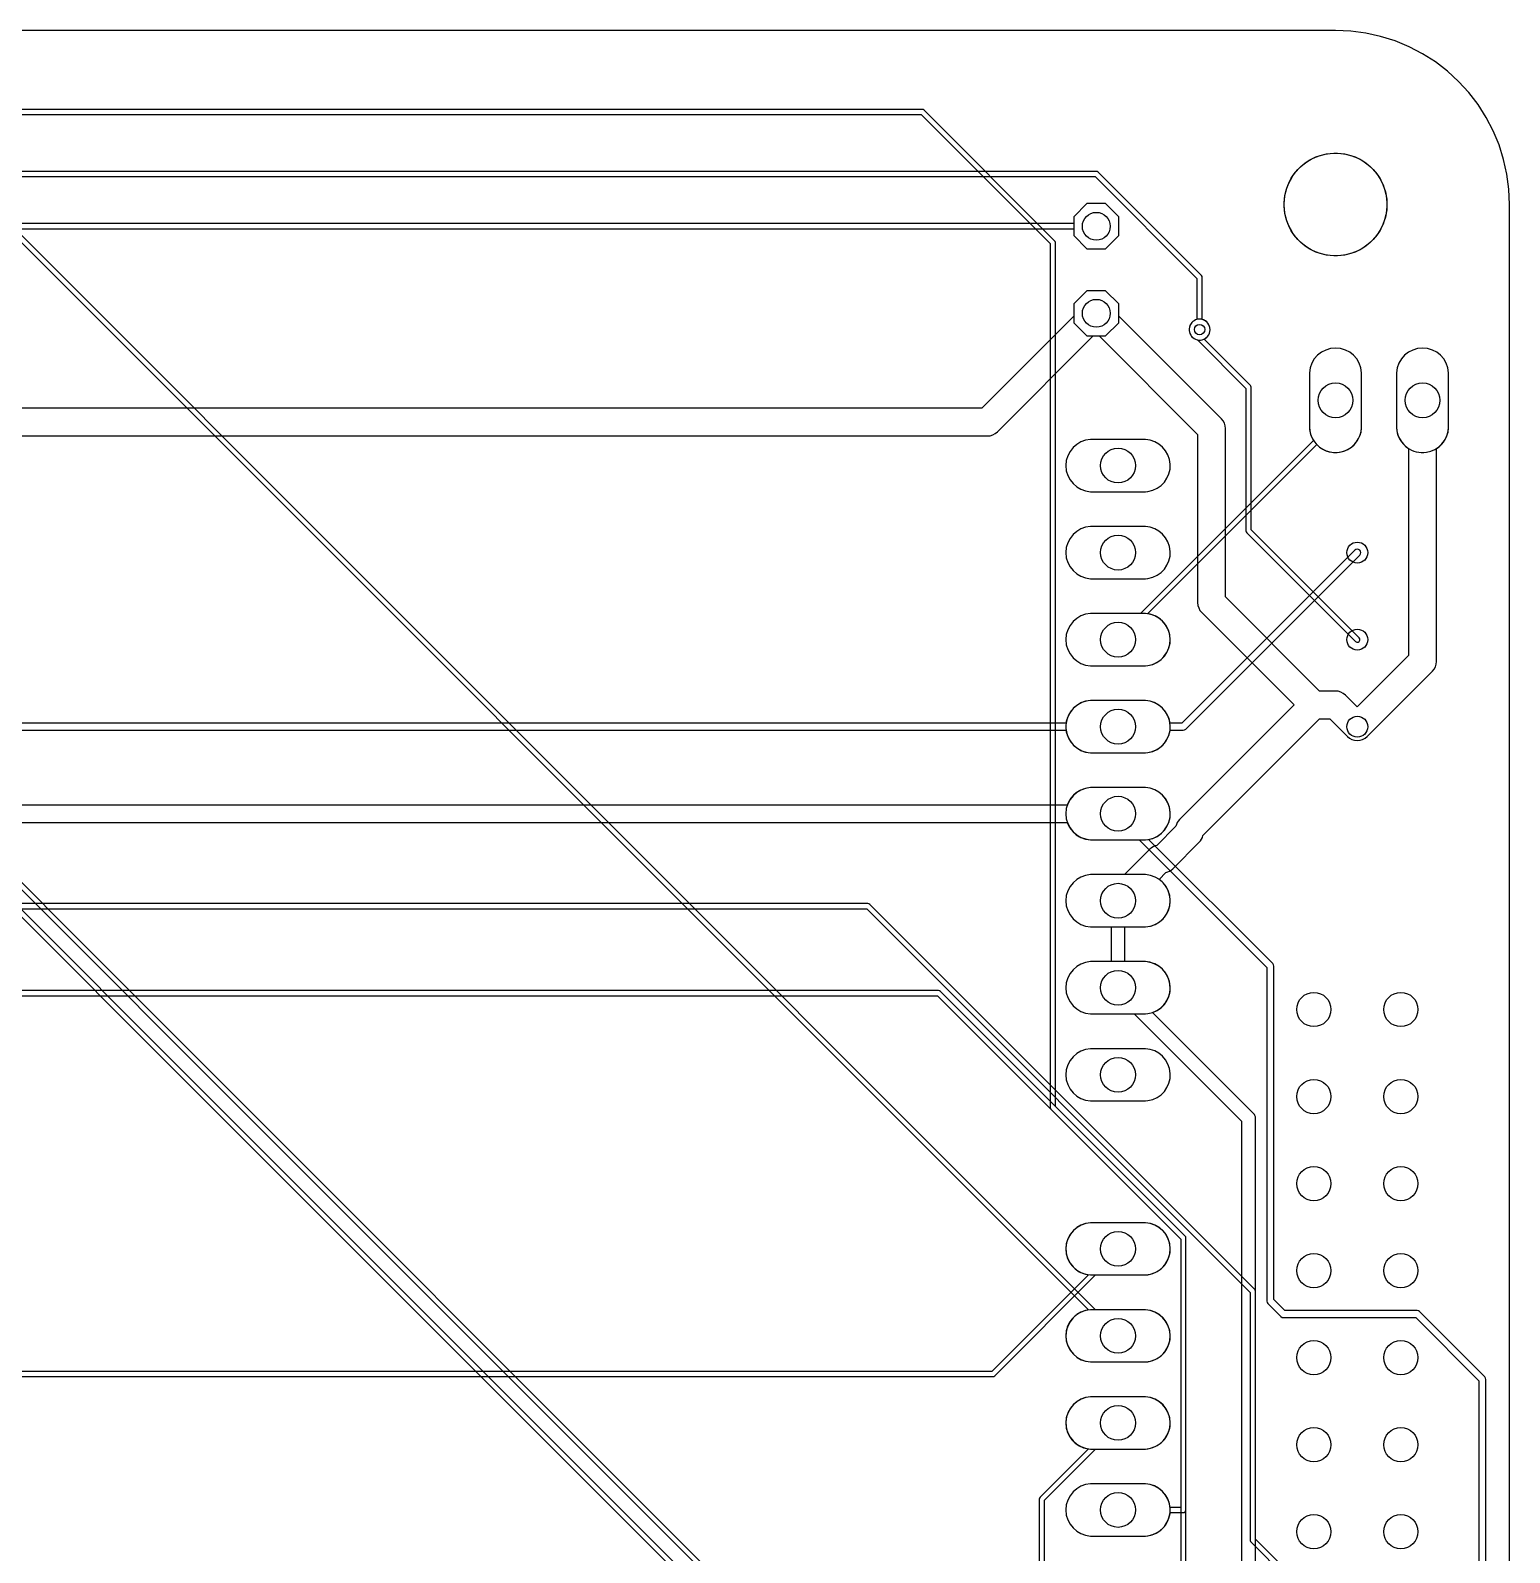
# Model space of a CAD drawing. Header units: millimetres. Extents: x 0 to 196, y 0 to 90.
# Drawn here: x 153.04 to 196.22, y 45.49 to 89.92 of the extents above; entities that cross this region are included whole.
import ezdxf

# ---------------------------------------------------------------- set-up
doc = ezdxf.new("R2010")
doc.units = ezdxf.units.MM

msp = doc.modelspace()

# ---------------------------------------------------------------- linework, layer by layer
at = {"layer": '16_copper'}
for points in [[(135.89, 87.459), (179.038, 87.459), (182.804, 83.693), (182.804, 58.483, 0.198912), (182.826, 58.43), (186.614, 54.642), (186.614, 30.893), (185.439, 29.718), (183.986, 29.718, 0.95208), (183.986, 28.194), (185.584, 28.194), (185.659, 28.201, 0.868643), (185.648, 29.712), (186.744, 30.807, 0.198912), (186.766, 30.861), (186.766, 54.674, 0.198912), (186.744, 54.727), (182.956, 58.515), (182.956, 83.725, 0.198912), (182.934, 83.779), (179.124, 87.589, 0.198912), (179.07, 87.611), (135.922, 87.611)], [(149.352, 87.141), (183.922, 52.572, 0.912653), (183.986, 51.054), (185.584, 51.054, 0.95208), (185.584, 52.578), (184.131, 52.578), (149.438, 87.271, 0.198912)], [(181.346, 35.677), (146.313, 70.711, 0.991751)], [(181.981, 35.836), (147.742, 70.076, 0.991751)], [(188.798, 20.15), (188.798, 58.166, 0.198912), (188.739, 58.31), (185.794, 61.255, 0.826553), (185.584, 62.738), (183.986, 62.738, 0.95208), (183.986, 61.214), (185.26, 61.214), (188.392, 58.082), (188.392, 20.066, 0.198912)], [(182.639, 24.035), (182.639, 47.022), (184.131, 48.514), (185.584, 48.514, 0.95208), (185.584, 50.038), (183.986, 50.038, 0.912653), (183.922, 48.52), (182.509, 47.107, 0.198912), (182.486, 47.053), (182.486, 24.066)]]:
    msp.add_lwpolyline(points, format="xyb", dxfattribs=at)
msp.add_lwpolyline([(184.81, 83.927), (184.81, 84.475), (184.424, 84.861), (183.876, 84.861), (183.49, 84.475), (183.49, 83.927), (183.876, 83.541), (184.424, 83.541)], close=True, dxfattribs=at)
for points in [[(185.659, 63.761, 0.678116), (185.984, 65.14), (186.183, 65.339, 0.142137), (186.381, 65.448), (187.155, 66.222, 0.141904), (187.264, 66.42), (190.668, 69.825), (190.967, 69.825), (191.483, 69.309, 0.414214), (192.057, 69.309), (193.962, 71.214, 0.198912), (194.081, 71.501), (194.081, 77.714, 0.244558), (194.437, 78.322), (194.437, 79.92, 0.95208), (192.913, 79.92), (192.913, 78.322, 0.244558), (193.269, 77.714), (193.269, 71.669), (191.77, 70.171), (191.422, 70.518, 0.198912), (191.135, 70.637), (190.668, 70.637), (187.922, 73.384), (187.922, 78.296, 0.198912), (187.803, 78.583), (184.81, 81.575), (184.81, 81.935), (184.424, 82.321), (183.876, 82.321), (183.49, 81.935), (183.49, 81.387), (183.876, 81.001), (184.236, 81.001), (187.109, 78.127), (187.109, 73.216, 0.198912), (187.228, 72.928), (189.925, 70.231), (186.58, 66.886, 0.141904), (186.472, 66.688), (185.915, 66.131, 0.142137), (185.717, 66.023), (184.972, 65.278), (183.986, 65.278, 0.95208), (183.986, 63.754), (185.584, 63.754)], [(191.797, 72.065, 0.544696), (191.824, 72.19), (188.671, 75.343), (188.671, 79.502, 0.198912), (188.649, 79.556), (187.296, 80.909, 0.976893), (187.049, 81.467), (187.007, 81.445, 0.6128), (187.049, 80.902), (187.095, 80.887, 0.060113), (187.112, 80.877), (188.519, 79.47), (188.519, 75.311, 0.198912), (188.541, 75.257), (191.716, 72.082), (191.734, 72.069), (191.754, 72.062), (191.776, 72.06)], [(191.247, 77.604, 0.357806), (191.897, 78.322), (191.897, 79.92, 0.95208), (190.373, 79.92), (190.373, 78.322), (190.38, 78.247), (190.395, 78.174), (190.417, 78.102), (190.445, 78.033), (190.481, 77.967), (190.522, 77.905), (190.57, 77.847), (190.623, 77.794), (190.681, 77.746), (190.743, 77.705), (190.809, 77.669), (190.878, 77.641), (190.95, 77.619), (191.023, 77.604), (191.098, 77.597), (191.172, 77.597)], [(185.659, 76.461, 0.906347), (185.584, 77.978), (183.986, 77.978, 0.95208), (183.986, 76.454), (185.584, 76.454)], [(185.659, 73.921, 0.906347), (185.584, 75.438), (183.986, 75.438, 0.95208), (183.986, 73.914), (185.584, 73.914)], [(185.659, 71.381, 0.906347), (185.584, 72.898), (183.986, 72.898, 0.95208), (183.986, 71.374), (185.584, 71.374)], [(185.659, 68.841, 0.906347), (185.584, 70.358), (183.986, 70.358, 0.95208), (183.986, 68.834), (185.584, 68.834)], [(185.659, 66.301, 0.906347), (185.584, 67.818), (183.986, 67.818, 0.95208), (183.986, 66.294), (185.584, 66.294)], [(185.659, 58.681, 0.906347), (185.584, 60.198), (183.986, 60.198, 0.95208), (183.986, 58.674), (185.584, 58.674)], [(185.659, 53.601, 0.906347), (185.584, 55.118), (183.986, 55.118, 0.95208), (183.986, 53.594), (185.584, 53.594)], [(185.659, 45.981, 0.906347), (185.584, 47.498), (183.986, 47.498, 0.95208), (183.986, 45.974), (185.584, 45.974)]]:
    msp.add_lwpolyline(points, format="xyb", close=True, dxfattribs=at)
for points in [[(146.205, 70.603), (181.216, 35.592)], [(147.634, 69.968), (181.851, 35.751)]]:
    msp.add_lwpolyline(points, dxfattribs=at)
at = {"layer": '1_copper'}
for points in [[(139.894, 85.649), (184.118, 85.649), (187.09, 82.677), (187.09, 81.48), (187.049, 81.467), (187.007, 81.445), (186.968, 81.417), (186.934, 81.383), (186.906, 81.345), (186.884, 81.302), (186.869, 81.256), (186.861, 81.209), (186.861, 81.161), (186.869, 81.113), (186.884, 81.068), (186.906, 81.025), (186.934, 80.986), (186.968, 80.952), (187.007, 80.924), (187.049, 80.902), (187.095, 80.887), (187.142, 80.88), (187.19, 80.88), (187.238, 80.887, 0.781641), (187.242, 81.48), (187.242, 82.709, 0.198912), (187.22, 82.763), (184.204, 85.779, 0.198912), (184.15, 85.801), (139.894, 85.801)], [(142.018, 84.125), (183.49, 84.125), (183.49, 83.927), (183.876, 83.541), (184.424, 83.541), (184.81, 83.927), (184.81, 84.475), (184.424, 84.861), (183.876, 84.861), (183.49, 84.475), (183.49, 84.277), (141.986, 84.277, 0.198912)], [(137.932, 78.08), (180.975, 78.08, 0.198912), (181.262, 78.199), (184.064, 81.001), (184.424, 81.001), (184.81, 81.387), (184.81, 81.935), (184.424, 82.321), (183.876, 82.321), (183.49, 81.935), (183.49, 81.575), (180.807, 78.892), (137.932, 78.892, 0.244558)], [(137.709, 13.31), (180.013, 13.31), (181.958, 11.365, 0.198912), (182.245, 11.246), (189.071, 11.246, 0.198912), (189.359, 11.365), (190.716, 12.722), (191.698, 11.739, 0.198912), (191.77, 11.709), (195.421, 11.709, 0.414214), (195.523, 11.811), (195.523, 50.546, 0.198912), (195.493, 50.618), (193.588, 52.523, 0.198912), (193.516, 52.553), (189.653, 52.553), (189.332, 52.874), (189.332, 62.611, 0.198912), (189.302, 62.683), (185.679, 66.305, 0.894038), (185.584, 67.818), (183.986, 67.818, 0.304475), (183.304, 67.31), (133.985, 67.31)], [(134.09, 66.802), (183.304, 66.802, 0.304475), (183.986, 66.294), (185.403, 66.294), (189.128, 62.569), (189.128, 52.832, 0.198912), (189.158, 52.76), (189.539, 52.379, 0.198912), (189.611, 52.349), (193.474, 52.349), (195.32, 50.504), (195.32, 11.913), (191.812, 11.913), (190.85, 12.875, 0.880987), (190.213, 13.368), (188.903, 12.059), (182.413, 12.059), (180.469, 14.003, 0.198912), (180.181, 14.122), (137.541, 14.122, 0.198912)], [(189.77, 44.907), (188.798, 45.879), (188.798, 53.118, 0.198912), (188.776, 53.172), (177.536, 64.411, 0.198912), (177.483, 64.433), (127.952, 64.433)], [(127.921, 64.281), (177.451, 64.281), (188.646, 53.086), (188.646, 45.847, 0.198912), (188.668, 45.793), (189.684, 44.777, 0.198912)], [(112.903, 61.741), (179.515, 61.741), (186.614, 54.642), (186.614, 46.812), (186.305, 46.812, 0.371144), (185.584, 47.498), (183.986, 47.498, 0.95208), (183.986, 45.974), (185.584, 45.974), (185.659, 45.981, 0.343466), (186.305, 46.66), (186.69, 46.66, 0.414214), (186.766, 46.736), (186.766, 54.674, 0.198912), (186.744, 54.727), (179.6, 61.871, 0.198912), (179.546, 61.893), (112.871, 61.893, 0.198912)]]:
    msp.add_lwpolyline(points, format="xyb", dxfattribs=at)
for points in [[(185.659, 71.381, 0.868643), (185.648, 72.892), (190.587, 77.83, 0.656941), (191.897, 78.322), (191.897, 79.92, 0.95208), (190.373, 79.92), (190.373, 78.322, 0.129913), (190.492, 77.95), (185.439, 72.898), (183.986, 72.898, 0.95208), (183.986, 71.374), (185.584, 71.374)], [(193.787, 77.604, 0.357806), (194.437, 78.322), (194.437, 79.92, 0.95208), (192.913, 79.92), (192.913, 78.322), (192.92, 78.247), (192.935, 78.174), (192.957, 78.102), (192.985, 78.033), (193.021, 77.967), (193.062, 77.905), (193.11, 77.847), (193.163, 77.794), (193.221, 77.746), (193.283, 77.705), (193.349, 77.669), (193.418, 77.641), (193.49, 77.619), (193.563, 77.604), (193.638, 77.597), (193.712, 77.597)], [(185.659, 76.461, 0.906347), (185.584, 77.978), (183.986, 77.978, 0.95208), (183.986, 76.454), (185.584, 76.454)], [(185.659, 73.921, 0.906347), (185.584, 75.438), (183.986, 75.438, 0.95208), (183.986, 73.914), (185.584, 73.914)], [(185.659, 68.841, 0.334135), (186.303, 69.494), (186.69, 69.494, 0.198912), (186.762, 69.524), (191.842, 74.604, 1), (191.698, 74.748), (186.648, 69.698), (186.303, 69.698, 0.36165), (185.584, 70.358), (183.986, 70.358, 0.36165), (183.267, 69.698), (134.821, 69.698), (134.298, 70.221, 0.954416), (133.689, 70.588), (133.665, 70.547, 0.730922), (134.154, 70.077), (134.707, 69.524, 0.198912), (134.779, 69.494), (183.267, 69.494, 0.36165), (183.986, 68.834), (185.584, 68.834)], [(185.659, 61.221, 0.906347), (185.584, 62.738), (184.988, 62.738), (184.988, 63.754), (185.584, 63.754, 0.95208), (185.584, 65.278), (183.986, 65.278, 0.95208), (183.986, 63.754), (184.582, 63.754), (184.582, 62.738), (183.986, 62.738, 0.95208), (183.986, 61.214), (185.584, 61.214)], [(185.659, 58.681, 0.906347), (185.584, 60.198), (183.986, 60.198, 0.95208), (183.986, 58.674), (185.584, 58.674)], [(131.684, 49.791, 0.402917), (132.33, 50.629), (181.134, 50.629, 0.198912), (181.188, 50.651), (184.131, 53.594), (185.584, 53.594, 0.95208), (185.584, 55.118), (183.986, 55.118, 0.912653), (183.922, 53.6), (181.102, 50.781), (132.297, 50.781, 0.311618), (131.609, 51.308), (130.011, 51.308, 0.95208), (130.011, 49.784), (131.609, 49.784)], [(185.659, 51.061, 0.906347), (185.584, 52.578), (183.986, 52.578, 0.95208), (183.986, 51.054), (185.584, 51.054)], [(185.659, 48.521, 0.906347), (185.584, 50.038), (183.986, 50.038, 0.95208), (183.986, 48.514), (185.584, 48.514)]]:
    msp.add_lwpolyline(points, format="xyb", close=True, dxfattribs=at)
at = {"layer": 'drills_NPTH'}
msp.add_circle((191.135, 84.836), 1.5, dxfattribs=at)
at = {"layer": 'drills_PTH'}
for centre, radius in [((184.15, 84.201), 0.406), ((184.15, 81.661), 0.406), ((191.135, 79.121), 0.508), ((193.675, 79.121), 0.508), ((184.785, 77.216), 0.508), ((184.785, 74.676), 0.508), ((191.77, 74.676), 0.305), ((184.785, 72.136), 0.508), ((191.77, 72.136), 0.305), ((184.785, 69.596), 0.508), ((191.77, 69.596), 0.305), ((184.785, 67.056), 0.508), ((184.785, 64.516), 0.508), ((184.785, 61.976), 0.508), ((190.5, 61.341), 0.5), ((193.04, 61.341), 0.5), ((184.785, 59.436), 0.508), ((190.5, 58.801), 0.5), ((193.04, 58.801), 0.5), ((190.5, 56.261), 0.5), ((193.04, 56.261), 0.5), ((184.785, 54.356), 0.508), ((190.5, 53.721), 0.5), ((193.04, 53.721), 0.5), ((184.785, 51.816), 0.508), ((190.5, 51.181), 0.5), ((193.04, 51.181), 0.5), ((184.785, 49.276), 0.508), ((190.5, 48.641), 0.5), ((193.04, 48.641), 0.5), ((184.785, 46.736), 0.508), ((190.5, 46.101), 0.5), ((193.04, 46.101), 0.5)]:
    msp.add_circle(centre, radius, dxfattribs=at)
at = {"layer": 'drills_via_1_16'}
msp.add_circle((187.166, 81.185), 0.152, dxfattribs=at)
at = {"layer": 'holes'}
msp.add_lwpolyline([(189.635, 84.89), (189.643, 84.996), (189.658, 85.103), (189.681, 85.207), (189.711, 85.31), (189.748, 85.41), (189.793, 85.508), (189.844, 85.602), (189.902, 85.692), (189.966, 85.778), (190.036, 85.859), (190.112, 85.935), (190.193, 86.005), (190.279, 86.069), (190.369, 86.127), (190.463, 86.178), (190.561, 86.223), (190.661, 86.26), (190.764, 86.29), (190.869, 86.313), (190.975, 86.328), (191.081, 86.336), (191.189, 86.336), (191.295, 86.328), (191.401, 86.313), (191.506, 86.29), (191.609, 86.26), (191.709, 86.223), (191.807, 86.178), (191.901, 86.127), (191.991, 86.069), (192.077, 86.005), (192.158, 85.935), (192.234, 85.859), (192.304, 85.778), (192.368, 85.692), (192.426, 85.602), (192.477, 85.508), (192.522, 85.41), (192.559, 85.31), (192.589, 85.207), (192.612, 85.103), (192.627, 84.996), (192.635, 84.89), (192.635, 84.782), (192.627, 84.676), (192.612, 84.57), (192.589, 84.465), (192.559, 84.362), (192.522, 84.262), (192.477, 84.164), (192.426, 84.07), (192.368, 83.98), (192.304, 83.894), (192.234, 83.813), (192.158, 83.737), (192.077, 83.667), (191.991, 83.603), (191.901, 83.545), (191.807, 83.494), (191.709, 83.449), (191.609, 83.412), (191.506, 83.382), (191.401, 83.359), (191.295, 83.344), (191.189, 83.336), (191.081, 83.336), (190.975, 83.344), (190.869, 83.359), (190.764, 83.382), (190.661, 83.412), (190.561, 83.449), (190.463, 83.494), (190.369, 83.545), (190.279, 83.603), (190.193, 83.667), (190.112, 83.737), (190.036, 83.813), (189.966, 83.894), (189.902, 83.98), (189.844, 84.07), (189.793, 84.164), (189.748, 84.262), (189.711, 84.362), (189.681, 84.465), (189.658, 84.57), (189.643, 84.676), (189.635, 84.782), (189.635, 84.89)], close=True, dxfattribs=at)
at = {"layer": 'outline'}
msp.add_lwpolyline([(196.215, 5.156), (196.215, 84.836), (196.196, 85.279), (196.138, 85.718), (196.042, 86.151), (195.909, 86.573), (195.739, 86.983), (195.534, 87.376), (195.296, 87.75), (195.027, 88.101), (194.727, 88.428), (194.4, 88.728), (194.049, 88.997), (193.675, 89.235), (193.282, 89.44), (192.872, 89.61), (192.45, 89.743), (192.017, 89.839), (191.578, 89.897), (191.135, 89.916), (5.1, 89.916)], dxfattribs=at)

doc.saveas('drawing.dxf')
